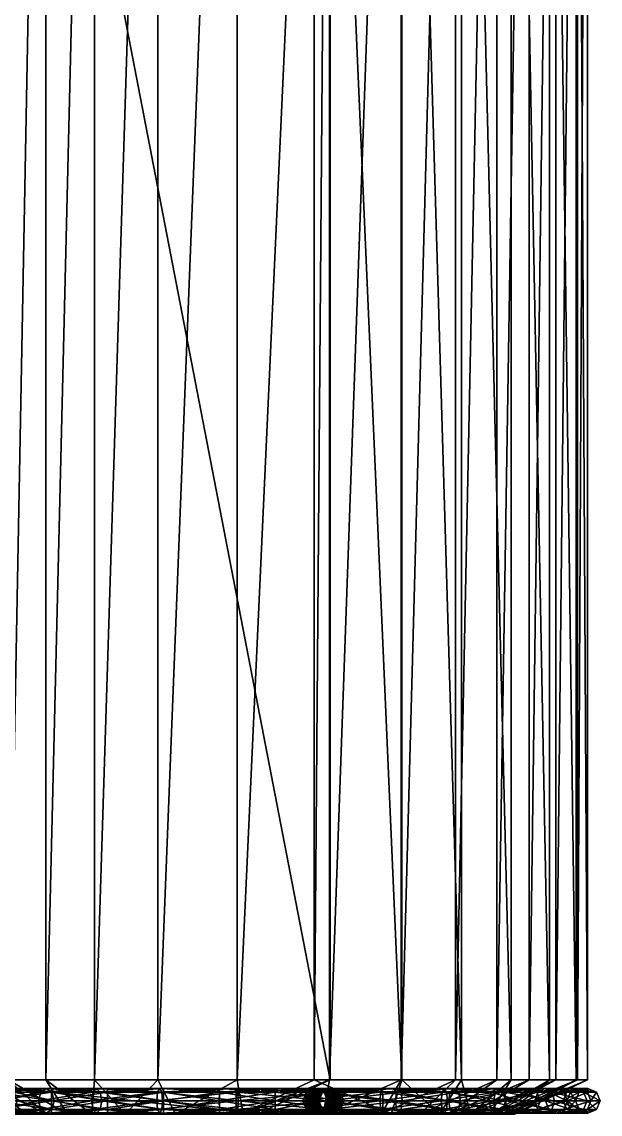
# Model space of a CAD drawing. Extents: x -356 to 628, y -543 to 194.
# Drawn here: x 433.1 to 628, y -542.5 to -174.3 of the extents above; entities that cross this region are included whole.
import ezdxf

# ---------------------------------------------------------------- set-up
doc = ezdxf.new("R2010")
doc.units = 0
doc.header["$MEASUREMENT"] = 0
doc.layers.add('Line03', color=152, linetype='Continuous')
doc.layers.add('Loft03', color=134, linetype='Continuous')

msp = doc.modelspace()

# ---------------------------------------------------------------- meshes
at = {"layer": 'Line03', "color": 5}
mesh = msp.add_polyface(dxfattribs=at)
corners = [(405.72, 190.4, -217.16), (405.84, 190.4, 166.06), (411.24, 190.4, 196.08), (418.73, 190.4, 220.02), (428.56, 190.4, 238.17), (441.23, 190.4, 251.63), (457.66, 190.4, 261.54), (478.98, 190.4, 268.6), (505.65, 190.4, 273.17), (536.79, 190.4, 273.17), (560.97, 190.4, 269), (579.27, 190.4, 261.52), (593.18, 190.4, 251.34), (604.08, 190.4, 238.79), (613.07, 190.4, 224.16), (620.44, 190.4, 209.26), (623.71, 190.4, 166.89), (619.98, 190.4, 136.33), (610.97, 190.4, 116.43), (598, 190.4, 104.13), (581.24, 190.4, 96.78), (561.18, 190.4, 92.81), (531.69, 190.4, 89.95), (537.07, 190.4, -217.19), (405.72, 148.4, -217.16), (405.84, 148.4, 166.06), (411.24, 148.4, 196.08), (418.73, 148.4, 220.02), (428.56, 148.4, 238.17), (441.23, 148.4, 251.63), (457.66, 148.4, 261.54), (478.98, 148.4, 268.6), (505.65, 148.4, 273.17), (536.79, 148.4, 273.17), (560.97, 148.4, 269), (579.27, 148.4, 261.52), (593.18, 148.4, 251.34), (604.08, 148.4, 238.79), (613.07, 148.4, 224.16), (620.44, 148.4, 209.26), (623.71, 148.4, 166.89), (619.98, 148.4, 136.33), (610.97, 148.4, 116.43), (598, 148.4, 104.13), (581.24, 148.4, 96.78), (561.18, 148.4, 92.81), (531.69, 148.4, 89.95), (537.07, 148.4, -217.19), (405.72, -530.95, -217.16), (405.84, -530.95, 166.06), (411.24, -530.95, 196.08), (418.73, -530.95, 220.02), (428.56, -530.95, 238.17), (441.23, -530.95, 251.63), (457.66, -530.95, 261.54), (478.98, -530.95, 268.6), (505.65, -530.95, 273.17), (536.79, -530.95, 273.17), (560.97, -530.95, 269), (579.27, -530.95, 261.52), (593.18, -530.95, 251.34), (604.08, -530.95, 238.79), (613.07, -530.95, 224.16), (620.44, -530.95, 209.26), (623.71, -530.95, 166.89), (619.98, -530.95, 136.33), (610.97, -530.95, 116.43), (598, -530.95, 104.13), (581.24, -530.95, 96.78), (561.18, -530.95, 92.81), (531.69, -530.95, 89.95), (537.07, -530.95, -217.19), (430.08, -542.5, -192.81), (430.2, -542.5, 163.88), (434.95, -542.5, 190.27), (441.27, -542.5, 210.49), (448.47, -542.5, 223.78), (456.67, -542.5, 232.49), (467.91, -542.5, 239.27), (484.91, -542.5, 244.9), (507.73, -542.5, 248.81), (534.71, -542.5, 248.81), (554.21, -542.5, 245.45), (567.29, -542.5, 240.1), (576.58, -542.5, 233.3), (584.38, -542.5, 224.33), (591.73, -542.5, 212.36), (596.52, -542.5, 202.69), (599.24, -542.5, 167.43), (596.26, -542.5, 142.98), (590.75, -542.5, 130.83), (584.32, -542.5, 124.73), (573.9, -542.5, 120.16), (557.63, -542.5, 116.94), (506.94, -542.5, 112.03), (512.28, -542.5, -192.82)]
mesh.append_faces([[corners[k] for k in face] for face in [(21, 10, 22, 21), (20, 17, 21, 20)]], dxfattribs={"vtx0": -1, "vtx1": -1, "vtx3": -1, "color": 5})
mesh.append_faces([[corners[k] for k in face] for face in [(94, 72, 73, 94), (94, 73, 74, 94), (94, 74, 75, 94), (94, 75, 76, 94), (94, 76, 77, 94), (94, 77, 78, 94), (94, 78, 79, 94), (94, 79, 80, 94), (93, 80, 81, 93), (93, 81, 82, 93), (93, 82, 83, 93), (93, 83, 84, 93), (93, 84, 85, 93), (93, 85, 86, 93), (93, 86, 87, 93), (93, 87, 88, 93), (93, 88, 89, 93), (92, 89, 90, 92), (22, 1, 0, 22), (22, 2, 1, 22), (22, 3, 2, 22), (22, 4, 3, 22), (22, 5, 4, 22), (22, 6, 5, 22), (22, 7, 6, 22), (22, 8, 7, 22), (22, 9, 8, 22), (22, 10, 9, 22), (21, 11, 10, 21), (21, 12, 11, 21), (21, 13, 12, 21), (21, 14, 13, 21), (21, 15, 14, 21), (21, 16, 15, 21), (21, 17, 16, 21), (20, 18, 17, 20)]], dxfattribs={"vtx0": -1, "vtx2": -1, "vtx3": -1, "color": 5})
mesh.append_faces([[corners[k] for k in face] for face in [(22, 0, 23, 22)]], dxfattribs={"vtx0": -1, "vtx3": -1, "color": 5})
mesh.append_faces([[corners[k] for k in face] for face in [(93, 94, 80, 93), (92, 93, 89, 92)]], dxfattribs={"vtx1": -1, "vtx2": -1, "vtx3": -1, "color": 5})
mesh.append_faces([[corners[k] for k in face] for face in [(0, 1, 24, 0), (1, 2, 25, 1), (2, 3, 26, 2), (3, 4, 27, 3), (4, 5, 28, 4), (5, 6, 29, 5), (6, 7, 30, 6), (7, 8, 31, 7), (8, 9, 32, 8), (9, 10, 33, 9), (10, 11, 34, 10), (11, 12, 35, 11), (12, 13, 36, 12), (13, 14, 37, 13), (14, 15, 38, 14), (15, 16, 39, 15), (16, 17, 40, 16), (17, 18, 41, 17), (18, 19, 42, 18), (19, 20, 43, 19), (20, 21, 44, 20), (21, 22, 45, 21), (22, 23, 46, 22), (23, 0, 47, 23), (24, 25, 48, 24), (25, 26, 49, 25), (26, 27, 50, 26), (27, 28, 51, 27), (28, 29, 52, 28), (29, 30, 53, 29), (30, 31, 54, 30), (31, 32, 55, 31), (32, 33, 56, 32), (33, 34, 57, 33), (34, 35, 58, 34), (35, 36, 59, 35), (36, 37, 60, 36), (37, 38, 61, 37), (38, 39, 62, 38), (39, 40, 63, 39), (40, 41, 64, 40), (41, 42, 65, 41), (42, 43, 66, 42), (43, 44, 67, 43), (44, 45, 68, 44), (45, 46, 69, 45), (46, 47, 70, 46), (47, 24, 71, 47), (48, 49, 72, 48), (49, 50, 73, 49), (50, 51, 74, 50), (51, 52, 75, 51), (52, 53, 76, 52), (53, 54, 77, 53), (54, 55, 78, 54), (55, 56, 79, 55), (56, 57, 80, 56), (57, 58, 81, 57), (58, 59, 82, 58), (59, 60, 83, 59), (60, 61, 84, 60), (61, 62, 85, 61), (62, 63, 86, 62), (63, 64, 87, 63), (64, 65, 88, 64), (65, 66, 89, 65), (66, 67, 90, 66), (67, 68, 91, 67), (68, 69, 92, 68), (69, 70, 93, 69), (70, 71, 94, 70), (71, 48, 95, 71), (91, 92, 90, 91), (19, 18, 20, 19)]], dxfattribs={"vtx1": -1, "vtx3": -1, "color": 5})
mesh.append_faces([[corners[k] for k in face] for face in [(1, 25, 24, 1), (2, 26, 25, 2), (3, 27, 26, 3), (4, 28, 27, 4), (5, 29, 28, 5), (6, 30, 29, 6), (7, 31, 30, 7), (8, 32, 31, 8), (9, 33, 32, 9), (10, 34, 33, 10), (11, 35, 34, 11), (12, 36, 35, 12), (13, 37, 36, 13), (14, 38, 37, 14), (15, 39, 38, 15), (16, 40, 39, 16), (17, 41, 40, 17), (18, 42, 41, 18), (19, 43, 42, 19), (20, 44, 43, 20), (21, 45, 44, 21), (22, 46, 45, 22), (23, 47, 46, 23), (0, 24, 47, 0), (25, 49, 48, 25), (26, 50, 49, 26), (27, 51, 50, 27), (28, 52, 51, 28), (29, 53, 52, 29), (30, 54, 53, 30), (31, 55, 54, 31), (32, 56, 55, 32), (33, 57, 56, 33), (34, 58, 57, 34), (35, 59, 58, 35), (36, 60, 59, 36), (37, 61, 60, 37), (38, 62, 61, 38), (39, 63, 62, 39), (40, 64, 63, 40), (41, 65, 64, 41), (42, 66, 65, 42), (43, 67, 66, 43), (44, 68, 67, 44), (45, 69, 68, 45), (46, 70, 69, 46), (47, 71, 70, 47), (24, 48, 71, 24), (49, 73, 72, 49), (50, 74, 73, 50), (51, 75, 74, 51), (52, 76, 75, 52), (53, 77, 76, 53), (54, 78, 77, 54), (55, 79, 78, 55), (56, 80, 79, 56), (57, 81, 80, 57), (58, 82, 81, 58), (59, 83, 82, 59), (60, 84, 83, 60), (61, 85, 84, 61), (62, 86, 85, 62), (63, 87, 86, 63), (64, 88, 87, 64), (65, 89, 88, 65), (66, 90, 89, 66), (67, 91, 90, 67), (68, 92, 91, 68), (69, 93, 92, 69), (70, 94, 93, 70), (71, 95, 94, 71), (48, 72, 95, 48), (94, 95, 72, 94)]], dxfattribs={"vtx2": -1, "vtx3": -1, "color": 5})
at = {"layer": 'Loft03'}
mesh = msp.add_polyface(dxfattribs=at)
corners = [(438.75, -538, 254.9), (425.75, -540.92, 239.25), (424.76, -538, 239.95), (439.52, -540.92, 253.94), (428.16, -542.13, 237.54), (441.38, -542.13, 251.65), (430.56, -540.92, 235.83), (443.23, -540.92, 249.35), (431.56, -538, 235.12), (444, -538, 248.39), (430.56, -535.07, 235.83), (443.23, -535.07, 249.35), (428.16, -533.86, 237.54), (441.38, -533.86, 251.65), (425.75, -535.07, 239.25), (439.52, -535.07, 253.94), (418.14, -542.13, 219.01), (420.86, -540.92, 217.89), (421.98, -538, 217.43), (420.86, -535.07, 217.89), (418.14, -533.86, 219.01), (424.25, -538, -221.63), (443.11, -540.92, -220.42), (443.11, -538, -221.63), (424.25, -540.92, -220.42), (443.11, -542.13, -217.49), (424.25, -542.13, -217.49), (443.11, -540.92, -214.57), (424.25, -540.92, -214.57), (443.11, -538, -213.36), (424.25, -538, -213.35), (443.11, -535.07, -214.57), (424.25, -535.07, -214.57), (443.11, -533.86, -217.49), (424.25, -533.86, -217.49), (443.11, -535.07, -220.42), (424.25, -535.07, -220.42), (461.97, -538, -213.36), (461.97, -535.07, -214.57)]
mesh.append_faces([[corners[k] for k in face] for face in [(0, 1, 2, 0), (0, 3, 1, 0), (3, 4, 1, 3), (3, 5, 4, 3), (5, 6, 4, 5), (5, 7, 6, 5), (7, 8, 6, 7), (7, 9, 8, 7), (9, 10, 8, 9), (9, 11, 10, 9), (11, 12, 10, 11), (11, 13, 12, 11), (13, 14, 12, 13), (13, 15, 14, 13), (15, 2, 14, 15), (15, 0, 2, 15), (1, 4, 16, 1), (4, 6, 17, 4), (6, 18, 17, 6), (6, 8, 18, 6), (8, 19, 18, 8), (8, 10, 19, 8), (10, 20, 19, 10), (10, 12, 20, 10), (21, 22, 23, 21), (21, 24, 22, 21), (24, 25, 22, 24), (24, 26, 25, 24), (26, 27, 25, 26), (26, 28, 27, 26), (28, 29, 27, 28), (28, 30, 29, 28), (30, 31, 29, 30), (30, 32, 31, 30), (32, 33, 31, 32), (32, 34, 33, 32), (34, 35, 33, 34), (34, 36, 35, 34), (36, 23, 35, 36), (36, 21, 23, 36), (27, 29, 37, 27), (29, 31, 38, 29)]], dxfattribs={"vtx3": -1})
mesh = msp.add_polyface(dxfattribs=at)
corners = [(478.62, -538, 273.06), (457.13, -540.92, 264.62), (456.62, -538, 265.73), (478.9, -540.92, 271.88), (458.34, -542.13, 261.94), (479.59, -533.86, 269.03), (457.13, -535.07, 264.62), (458.34, -533.86, 261.94), (478.9, -535.07, 271.88), (439.52, -540.92, 253.94), (438.75, -538, 254.9), (441.38, -542.13, 251.65), (443.23, -540.92, 249.35), (459.55, -540.92, 259.26), (444, -538, 248.39), (460.05, -538, 258.15), (443.23, -535.07, 249.35), (459.55, -535.07, 259.26), (441.38, -533.86, 251.65), (439.52, -535.07, 253.94), (443.11, -538, -221.63), (461.97, -540.92, -220.42), (461.97, -538, -221.64), (443.11, -540.92, -220.42), (461.97, -542.13, -217.5), (443.11, -542.13, -217.49), (461.97, -540.92, -214.57), (443.11, -540.92, -214.57), (461.97, -538, -213.36), (443.11, -538, -213.36), (461.97, -535.07, -214.57), (443.11, -535.07, -214.57), (461.97, -533.86, -217.5), (443.11, -533.86, -217.49), (461.97, -535.07, -220.42), (443.11, -535.07, -220.42), (480.83, -540.92, -220.43), (480.83, -542.13, -217.5), (480.83, -540.92, -214.58), (480.83, -538, -213.36), (480.83, -535.07, -214.58), (480.83, -533.86, -217.5), (480.83, -535.07, -220.43), (480.83, -538, -221.64)]
mesh.append_faces([[corners[k] for k in face] for face in [(0, 1, 2, 0), (3, 4, 1, 3), (5, 6, 7, 5), (8, 2, 6, 8), (2, 9, 10, 2), (2, 1, 9, 2), (1, 11, 9, 1), (1, 4, 11, 1), (4, 12, 11, 4), (4, 13, 12, 4), (13, 14, 12, 13), (13, 15, 14, 13), (15, 16, 14, 15), (15, 17, 16, 15), (17, 18, 16, 17), (17, 7, 18, 17), (7, 19, 18, 7), (7, 6, 19, 7), (6, 10, 19, 6), (6, 2, 10, 6), (20, 21, 22, 20), (20, 23, 21, 20), (23, 24, 21, 23), (23, 25, 24, 23), (25, 26, 24, 25), (25, 27, 26, 25), (27, 28, 26, 27), (29, 30, 28, 29), (31, 32, 30, 31), (31, 33, 32, 31), (33, 34, 32, 33), (33, 35, 34, 33), (35, 22, 34, 35), (35, 20, 22, 35), (22, 21, 36, 22), (21, 24, 37, 21), (24, 26, 38, 24), (26, 28, 39, 26), (28, 30, 40, 28), (30, 32, 41, 30), (32, 34, 42, 32), (34, 22, 43, 34)]], dxfattribs={"vtx3": -1})
mesh = msp.add_polyface(dxfattribs=at)
corners = [(505.3, -538, 277.66), (478.9, -540.92, 271.88), (478.62, -538, 273.06), (505.41, -540.92, 276.45), (479.59, -542.13, 269.03), (505.68, -542.13, 273.53), (480.28, -540.92, 266.18), (505.95, -535.07, 270.6), (479.59, -533.86, 269.03), (480.28, -535.07, 266.18), (505.68, -533.86, 273.53), (478.9, -535.07, 271.88), (505.41, -535.07, 276.45), (457.13, -540.92, 264.62), (458.34, -542.13, 261.94), (459.55, -540.92, 259.26), (460.05, -538, 258.15), (480.56, -538, 265), (459.55, -535.07, 259.26), (458.34, -533.86, 261.94), (457.13, -535.07, 264.62), (456.62, -538, 265.73), (461.97, -538, -221.64), (480.83, -540.92, -220.43), (480.83, -538, -221.64), (461.97, -540.92, -220.42), (480.83, -542.13, -217.5), (461.97, -542.13, -217.5), (480.83, -540.92, -214.58), (461.97, -540.92, -214.57), (480.83, -538, -213.36), (461.97, -538, -213.36), (480.83, -535.07, -214.58), (461.97, -535.07, -214.57), (480.83, -533.86, -217.5), (461.97, -533.86, -217.5), (480.83, -535.07, -220.43), (461.97, -535.07, -220.42), (499.69, -540.92, -220.43), (499.69, -538, -221.64), (499.69, -542.13, -217.5), (499.69, -540.92, -214.58), (499.68, -538, -213.37), (499.69, -535.07, -214.58), (499.69, -533.86, -217.5), (499.69, -535.07, -220.43)]
mesh.append_faces([[corners[k] for k in face] for face in [(0, 1, 2, 0), (3, 4, 1, 3), (5, 6, 4, 5), (7, 8, 9, 7), (10, 11, 8, 10), (12, 2, 11, 12), (2, 1, 13, 2), (1, 4, 14, 1), (4, 15, 14, 4), (4, 6, 15, 4), (6, 16, 15, 6), (6, 17, 16, 6), (17, 18, 16, 17), (17, 9, 18, 17), (9, 19, 18, 9), (9, 8, 19, 9), (8, 11, 20, 8), (11, 2, 21, 11), (22, 23, 24, 22), (25, 26, 23, 25), (27, 28, 26, 27), (29, 30, 28, 29), (31, 32, 30, 31), (33, 34, 32, 33), (35, 36, 34, 35), (37, 24, 36, 37), (24, 38, 39, 24), (24, 23, 38, 24), (23, 40, 38, 23), (23, 26, 40, 23), (26, 41, 40, 26), (26, 28, 41, 26), (28, 42, 41, 28), (28, 30, 42, 28), (30, 43, 42, 30), (30, 32, 43, 30), (32, 44, 43, 32), (32, 34, 44, 32), (34, 45, 44, 34), (34, 36, 45, 34), (36, 39, 45, 36), (36, 24, 39, 36)]], dxfattribs={"vtx3": -1})
mesh = msp.add_polyface(dxfattribs=at)
corners = [(536.42, -538, 277.67), (505.41, -540.92, 276.45), (505.3, -538, 277.66), (536.32, -540.92, 276.45), (505.68, -542.13, 273.53), (536.09, -542.13, 273.53), (505.95, -540.92, 270.6), (535.85, -540.92, 270.6), (506.06, -538, 269.39), (535.76, -538, 269.39), (505.95, -535.07, 270.6), (535.85, -535.07, 270.6), (505.68, -533.86, 273.53), (536.09, -533.86, 273.53), (505.41, -535.07, 276.45), (536.32, -535.07, 276.45), (478.9, -540.92, 271.88), (479.59, -542.13, 269.03), (480.28, -540.92, 266.18), (480.56, -538, 265), (480.28, -535.07, 266.18), (479.59, -533.86, 269.03), (478.9, -535.07, 271.88), (478.62, -538, 273.06), (499.69, -538, -221.64), (518.54, -540.92, -220.43), (518.54, -538, -221.65), (499.69, -540.92, -220.43), (518.54, -542.13, -217.51), (499.69, -542.13, -217.5), (518.54, -540.92, -214.58), (499.69, -540.92, -214.58), (518.54, -538, -213.37), (499.68, -538, -213.37), (518.54, -535.07, -214.58), (499.69, -535.07, -214.58), (518.54, -533.86, -217.51), (499.69, -533.86, -217.5), (518.54, -535.07, -220.43), (499.69, -535.07, -220.43), (540.38, -540.92, -220.44), (537.4, -542.13, -217.51), (534.43, -540.92, -214.58), (533.19, -538, -213.37), (534.43, -535.07, -214.58), (537.4, -533.86, -217.51), (540.38, -535.07, -220.44), (541.61, -538, -221.65)]
mesh.append_faces([[corners[k] for k in face] for face in [(0, 1, 2, 0), (3, 4, 1, 3), (5, 6, 4, 5), (7, 8, 6, 7), (9, 10, 8, 9), (11, 12, 10, 11), (13, 14, 12, 13), (15, 2, 14, 15), (2, 1, 16, 2), (1, 4, 17, 1), (4, 6, 18, 4), (6, 19, 18, 6), (6, 8, 19, 6), (8, 20, 19, 8), (8, 10, 20, 8), (10, 12, 21, 10), (12, 14, 22, 12), (14, 2, 23, 14), (24, 25, 26, 24), (24, 27, 25, 24), (27, 28, 25, 27), (27, 29, 28, 27), (29, 30, 28, 29), (29, 31, 30, 29), (31, 32, 30, 31), (31, 33, 32, 31), (33, 34, 32, 33), (33, 35, 34, 33), (35, 36, 34, 35), (35, 37, 36, 35), (37, 38, 36, 37), (37, 39, 38, 37), (39, 26, 38, 39), (39, 24, 26, 39), (26, 25, 40, 26), (25, 28, 41, 25), (28, 30, 42, 28), (30, 32, 43, 30), (32, 34, 44, 32), (34, 36, 45, 34), (36, 38, 46, 36), (38, 26, 47, 38)]], dxfattribs={"vtx3": -1})
mesh = msp.add_polyface(dxfattribs=at)
corners = [(531.73, -538, -129.79), (532.17, -535.07, -85.87), (530.96, -538, -85.89), (532.94, -535.07, -129.77), (532.17, -540.92, -85.87), (530.19, -538, -41.99), (531.4, -540.92, -41.97), (531.4, -535.07, -41.97), (529.42, -538, 1.9), (530.63, -540.92, 1.93), (530.63, -535.07, 1.93), (533.56, -533.86, 1.98), (533.56, -542.13, 1.98), (529.86, -540.92, 45.82), (528.65, -538, 45.8), (529.86, -535.07, 45.82), (532.79, -533.86, 45.87), (532.79, -542.13, 45.87), (529.07, -540.92, 92.46), (532.02, -542.13, 89.77), (527.85, -538, 93.58), (529.07, -535.07, 92.46), (532.02, -533.86, 89.77), (536.42, -538, 277.67), (536.32, -540.92, 276.45), (505.41, -540.92, 276.45), (536.09, -542.13, 273.53), (505.68, -542.13, 273.53), (535.85, -540.92, 270.6), (505.95, -540.92, 270.6), (535.76, -538, 269.39), (506.06, -538, 269.39), (535.85, -535.07, 270.6), (505.95, -535.07, 270.6), (536.09, -533.86, 273.53), (505.68, -533.86, 273.53), (536.32, -535.07, 276.45), (505.41, -535.07, 276.45), (505.3, -538, 277.66), (518.54, -538, -221.65), (540.38, -540.92, -220.44), (541.61, -538, -221.65), (518.54, -540.92, -220.43), (537.4, -542.13, -217.51), (518.54, -542.13, -217.51), (534.43, -540.92, -214.58), (518.54, -540.92, -214.58), (533.19, -538, -213.37), (518.54, -538, -213.37), (534.43, -535.07, -214.58), (518.54, -535.07, -214.58), (537.4, -533.86, -217.51), (518.54, -533.86, -217.51), (540.38, -535.07, -220.44), (518.54, -535.07, -220.43)]
mesh.append_faces([[corners[k] for k in face] for face in [(0, 1, 2, 0), (0, 3, 1, 0), (4, 5, 6, 4), (4, 2, 5, 4), (2, 7, 5, 2), (2, 1, 7, 2), (6, 8, 9, 6), (6, 5, 8, 6), (5, 10, 8, 5), (5, 7, 10, 5), (7, 11, 10, 7), (12, 9, 13, 12), (9, 14, 13, 9), (9, 8, 14, 9), (8, 15, 14, 8), (8, 10, 15, 8), (10, 16, 15, 10), (10, 11, 16, 10), (17, 18, 19, 17), (17, 13, 18, 17), (13, 20, 18, 13), (13, 14, 20, 13), (14, 21, 20, 14), (14, 15, 21, 14), (15, 22, 21, 15), (15, 16, 22, 15), (23, 24, 25, 23), (24, 26, 27, 24), (26, 28, 29, 26), (28, 30, 31, 28), (30, 32, 33, 30), (32, 34, 35, 32), (34, 36, 37, 34), (36, 23, 38, 36), (39, 40, 41, 39), (42, 43, 40, 42), (44, 45, 43, 44), (46, 47, 45, 46), (48, 49, 47, 48), (50, 51, 49, 50), (52, 53, 51, 52), (54, 41, 53, 54)]], dxfattribs={"vtx3": -1})
mesh = msp.add_polyface(dxfattribs=at)
corners = [(534.43, -540.92, -214.58), (532.5, -538, -173.69), (533.71, -540.92, -173.66), (533.19, -538, -213.37), (533.71, -535.07, -173.66), (534.43, -535.07, -214.58), (536.63, -533.86, -173.61), (536.63, -542.13, -173.61), (532.94, -540.92, -129.77), (535.86, -542.13, -129.72), (531.73, -538, -129.79), (532.94, -535.07, -129.77), (535.86, -533.86, -129.72), (532.17, -540.92, -85.87), (535.09, -542.13, -85.82), (530.96, -538, -85.89), (535.09, -533.86, -85.82), (532.17, -535.07, -85.87), (531.4, -540.92, -41.97), (534.33, -542.13, -41.92), (534.33, -533.86, -41.92), (531.4, -535.07, -41.97), (537.25, -535.07, -41.87), (537.25, -540.92, -41.87), (533.56, -542.13, 1.98), (530.63, -540.92, 1.93), (533.56, -533.86, 1.98), (536.48, -535.07, 2.03), (536.48, -540.92, 2.03), (532.79, -542.13, 45.87), (535.71, -540.92, 45.93), (529.86, -540.92, 45.82), (535.71, -535.07, 45.93), (532.79, -533.86, 45.87), (532.02, -542.13, 89.77), (534.97, -540.92, 87.08), (534.97, -535.07, 87.08), (532.02, -533.86, 89.77), (536.19, -538, 85.97), (529.07, -540.92, 92.46), (527.85, -538, 93.58), (553.86, -538, 95.95), (529.07, -535.07, 92.46), (554.01, -535.07, 94.75)]
mesh.append_faces([[corners[k] for k in face] for face in [(0, 1, 2, 0), (0, 3, 1, 0), (3, 4, 1, 3), (3, 5, 4, 3), (5, 6, 4, 5), (7, 8, 9, 7), (7, 2, 8, 7), (2, 10, 8, 2), (2, 1, 10, 2), (1, 11, 10, 1), (1, 4, 11, 1), (4, 12, 11, 4), (4, 6, 12, 4), (9, 13, 14, 9), (9, 8, 13, 9), (8, 15, 13, 8), (8, 10, 15, 8), (11, 16, 17, 11), (11, 12, 16, 11), (14, 18, 19, 14), (14, 13, 18, 14), (17, 20, 21, 17), (17, 16, 20, 17), (16, 22, 20, 16), (23, 19, 24, 23), (19, 25, 24, 19), (19, 18, 25, 19), (21, 20, 26, 21), (20, 27, 26, 20), (20, 22, 27, 20), (28, 29, 30, 28), (28, 24, 29, 28), (24, 31, 29, 24), (26, 32, 33, 26), (26, 27, 32, 26), (30, 34, 35, 30), (30, 29, 34, 30), (33, 36, 37, 33), (33, 32, 36, 33), (32, 38, 36, 32), (39, 40, 41, 39), (40, 42, 43, 40)]], dxfattribs={"vtx3": -1})
mesh = msp.add_polyface(dxfattribs=at)
corners = [(541.61, -538, -221.65), (539.56, -540.92, -173.56), (540.77, -538, -173.54), (540.38, -540.92, -220.44), (540.38, -535.07, -220.44), (539.56, -535.07, -173.56), (538.79, -540.92, -129.66), (540, -538, -129.64), (538.79, -535.07, -129.66), (536.19, -538, 85.97), (554.72, -540.92, 88.93), (554.87, -538, 87.73), (534.97, -540.92, 87.08), (554.37, -542.13, 91.84), (532.02, -542.13, 89.77), (554.01, -540.92, 94.75), (529.07, -540.92, 92.46), (553.86, -538, 95.95), (527.85, -538, 93.58), (554.01, -535.07, 94.75), (529.07, -535.07, 92.46), (554.37, -533.86, 91.84), (532.02, -533.86, 89.77), (554.72, -535.07, 88.93), (534.97, -535.07, 87.08), (576.28, -540.92, 92.94), (575.51, -542.13, 95.78), (574.73, -540.92, 98.62), (574.41, -538, 99.79), (574.73, -535.07, 98.62), (575.51, -533.86, 95.78), (576.28, -535.07, 92.94), (576.6, -538, 91.77), (561.28, -538, 273.43), (536.32, -540.92, 276.45), (536.42, -538, 277.67), (560.95, -540.92, 272.25), (536.09, -542.13, 273.53), (560.16, -542.13, 269.42), (535.85, -540.92, 270.6), (559.36, -540.92, 266.58), (535.76, -538, 269.39), (559.03, -538, 265.41), (535.85, -535.07, 270.6), (559.36, -535.07, 266.58), (536.09, -533.86, 273.53), (560.16, -533.86, 269.42), (536.32, -535.07, 276.45), (560.95, -535.07, 272.25)]
mesh.append_faces([[corners[k] for k in face] for face in [(0, 1, 2, 0), (0, 3, 1, 0), (4, 2, 5, 4), (4, 0, 2, 4), (2, 6, 7, 2), (2, 1, 6, 2), (5, 7, 8, 5), (5, 2, 7, 5), (9, 10, 11, 9), (9, 12, 10, 9), (12, 13, 10, 12), (14, 15, 13, 14), (16, 17, 15, 16), (18, 19, 17, 18), (20, 21, 19, 20), (22, 23, 21, 22), (24, 11, 23, 24), (24, 9, 11, 24), (11, 10, 25, 11), (10, 13, 26, 10), (13, 15, 27, 13), (15, 17, 28, 15), (17, 19, 29, 17), (19, 21, 30, 19), (21, 23, 31, 21), (23, 11, 32, 23), (33, 34, 35, 33), (33, 36, 34, 33), (36, 37, 34, 36), (36, 38, 37, 36), (38, 39, 37, 38), (38, 40, 39, 38), (40, 41, 39, 40), (40, 42, 41, 40), (42, 43, 41, 42), (42, 44, 43, 42), (44, 45, 43, 44), (44, 46, 45, 44), (46, 47, 45, 46), (46, 48, 47, 46), (48, 35, 47, 48), (48, 33, 35, 48)]], dxfattribs={"vtx3": -1})
mesh = msp.add_polyface(dxfattribs=at)
corners = [(540.38, -540.92, -220.44), (536.63, -542.13, -173.61), (539.56, -540.92, -173.56), (537.4, -542.13, -217.51), (533.71, -540.92, -173.66), (534.43, -540.92, -214.58), (534.43, -535.07, -214.58), (537.4, -533.86, -217.51), (536.63, -533.86, -173.61), (539.56, -535.07, -173.56), (540.38, -535.07, -220.44), (535.86, -542.13, -129.72), (538.79, -540.92, -129.66), (538.79, -535.07, -129.66), (535.86, -533.86, -129.72), (540, -538, -129.64), (538.02, -540.92, -85.77), (539.23, -538, -85.75), (535.09, -542.13, -85.82), (538.02, -535.07, -85.77), (535.09, -533.86, -85.82), (537.25, -540.92, -41.87), (538.46, -538, -41.85), (534.33, -542.13, -41.92), (537.25, -535.07, -41.87), (536.48, -540.92, 2.03), (537.69, -538, 2.05), (533.56, -542.13, 1.98), (536.48, -535.07, 2.03), (535.71, -540.92, 45.93), (536.92, -538, 45.95), (535.71, -535.07, 45.93), (534.97, -540.92, 87.08), (536.19, -538, 85.97), (532.02, -542.13, 89.77), (554.37, -542.13, 91.84), (529.07, -540.92, 92.46), (554.01, -540.92, 94.75), (529.07, -535.07, 92.46), (532.02, -533.86, 89.77), (554.37, -533.86, 91.84), (534.97, -535.07, 87.08), (554.72, -535.07, 88.93)]
mesh.append_faces([[corners[k] for k in face] for face in [(0, 1, 2, 0), (0, 3, 1, 0), (3, 4, 1, 3), (3, 5, 4, 3), (6, 7, 8, 6), (7, 9, 8, 7), (7, 10, 9, 7), (2, 11, 12, 2), (2, 1, 11, 2), (8, 13, 14, 8), (8, 9, 13, 8), (15, 16, 17, 15), (15, 12, 16, 15), (12, 18, 16, 12), (12, 11, 18, 12), (14, 19, 20, 14), (14, 13, 19, 14), (13, 17, 19, 13), (13, 15, 17, 13), (17, 21, 22, 17), (17, 16, 21, 17), (16, 23, 21, 16), (16, 18, 23, 16), (20, 19, 24, 20), (19, 22, 24, 19), (19, 17, 22, 19), (22, 25, 26, 22), (22, 21, 25, 22), (21, 27, 25, 21), (24, 26, 28, 24), (24, 22, 26, 24), (26, 29, 30, 26), (26, 25, 29, 26), (28, 30, 31, 28), (28, 26, 30, 28), (30, 32, 33, 30), (30, 29, 32, 30), (31, 30, 33, 31), (32, 34, 35, 32), (34, 36, 37, 34), (38, 39, 40, 38), (39, 41, 42, 39)]], dxfattribs={"vtx3": -1})
mesh = msp.add_polyface(dxfattribs=at)
corners = [(554.87, -538, 87.73), (576.28, -540.92, 92.94), (576.6, -538, 91.77), (554.72, -540.92, 88.93), (575.51, -542.13, 95.78), (554.37, -542.13, 91.84), (574.73, -540.92, 98.62), (554.01, -540.92, 94.75), (574.41, -538, 99.79), (553.86, -538, 95.95), (574.73, -535.07, 98.62), (554.01, -535.07, 94.75), (575.51, -533.86, 95.78), (554.37, -533.86, 91.84), (576.28, -535.07, 92.94), (554.72, -535.07, 88.93), (595.75, -540.92, 100.92), (594.23, -542.13, 103.47), (592.72, -540.92, 106.02), (592.09, -538, 107.08), (592.72, -535.07, 106.02), (594.23, -533.86, 103.47), (595.75, -535.07, 100.92), (596.38, -538, 99.87), (593.33, -542.13, 251.38), (577.47, -540.92, 259.25), (578.9, -542.13, 261.82), (591.33, -540.92, 249.22), (576.87, -538, 258.18), (590.5, -538, 248.32), (577.47, -535.07, 259.25), (591.33, -535.07, 249.22), (578.9, -533.86, 261.82), (580.92, -538, 265.47), (560.95, -540.92, 272.25), (561.28, -538, 273.43), (580.33, -540.92, 264.4), (560.16, -542.13, 269.42), (559.36, -540.92, 266.58), (559.03, -538, 265.41), (559.36, -535.07, 266.58), (560.16, -533.86, 269.42), (560.95, -535.07, 272.25), (580.33, -535.07, 264.4)]
mesh.append_faces([[corners[k] for k in face] for face in [(0, 1, 2, 0), (3, 4, 1, 3), (5, 6, 4, 5), (7, 8, 6, 7), (9, 10, 8, 9), (11, 12, 10, 11), (13, 14, 12, 13), (15, 2, 14, 15), (2, 1, 16, 2), (1, 17, 16, 1), (1, 4, 17, 1), (4, 18, 17, 4), (4, 6, 18, 4), (6, 19, 18, 6), (6, 8, 19, 6), (8, 20, 19, 8), (8, 10, 20, 8), (10, 21, 20, 10), (10, 12, 21, 10), (12, 22, 21, 12), (12, 14, 22, 12), (14, 2, 23, 14), (24, 25, 26, 24), (27, 28, 25, 27), (29, 30, 28, 29), (31, 32, 30, 31), (33, 34, 35, 33), (33, 36, 34, 33), (36, 37, 34, 36), (36, 26, 37, 36), (26, 38, 37, 26), (26, 25, 38, 26), (25, 39, 38, 25), (25, 28, 39, 25), (28, 40, 39, 28), (28, 30, 40, 28), (30, 41, 40, 30), (30, 32, 41, 30), (32, 42, 41, 32), (32, 43, 42, 32), (43, 35, 42, 43), (43, 33, 35, 43)]], dxfattribs={"vtx3": -1})
mesh = msp.add_polyface(dxfattribs=at)
corners = [(576.6, -538, 91.77), (595.75, -540.92, 100.92), (596.38, -538, 99.87), (576.28, -535.07, 92.94), (595.75, -535.07, 100.92), (611.7, -540.92, 114.97), (609.34, -542.13, 116.78), (594.23, -542.13, 103.47), (606.98, -540.92, 118.6), (592.72, -540.92, 106.02), (606, -538, 119.36), (592.09, -538, 107.08), (606.98, -535.07, 118.6), (592.72, -535.07, 106.02), (609.34, -533.86, 116.78), (594.23, -533.86, 103.47), (611.7, -535.07, 114.97), (612.68, -538, 114.21), (607.82, -538, 241.14), (595.33, -540.92, 253.54), (596.16, -538, 254.43), (606.84, -540.92, 240.43), (593.33, -542.13, 251.38), (604.46, -542.13, 238.71), (591.33, -540.92, 249.22), (602.08, -540.92, 236.99), (590.5, -538, 248.32), (601.09, -538, 236.27), (591.33, -535.07, 249.22), (602.08, -535.07, 236.99), (593.33, -533.86, 251.38), (604.46, -533.86, 238.71), (595.33, -535.07, 253.54), (606.84, -535.07, 240.43), (580.33, -540.92, 264.4), (580.92, -538, 265.47), (578.9, -542.13, 261.82), (577.47, -540.92, 259.25), (576.87, -538, 258.18), (577.47, -535.07, 259.25), (578.9, -533.86, 261.82), (580.33, -535.07, 264.4)]
mesh.append_faces([[corners[k] for k in face] for face in [(0, 1, 2, 0), (3, 2, 4, 3), (2, 1, 5, 2), (1, 6, 5, 1), (1, 7, 6, 1), (7, 8, 6, 7), (7, 9, 8, 7), (9, 10, 8, 9), (9, 11, 10, 9), (11, 12, 10, 11), (11, 13, 12, 11), (13, 14, 12, 13), (13, 15, 14, 13), (15, 16, 14, 15), (15, 4, 16, 15), (4, 2, 17, 4), (18, 19, 20, 18), (21, 22, 19, 21), (21, 23, 22, 21), (23, 24, 22, 23), (23, 25, 24, 23), (25, 26, 24, 25), (25, 27, 26, 25), (27, 28, 26, 27), (27, 29, 28, 27), (29, 30, 28, 29), (29, 31, 30, 29), (31, 32, 30, 31), (31, 33, 32, 31), (33, 20, 32, 33), (20, 34, 35, 20), (20, 19, 34, 20), (19, 36, 34, 19), (19, 22, 36, 19), (22, 24, 37, 22), (24, 26, 38, 24), (26, 28, 39, 26), (28, 30, 40, 28), (30, 41, 40, 30), (30, 32, 41, 30), (32, 35, 41, 32), (32, 20, 35, 32)]], dxfattribs={"vtx3": -1})
mesh = msp.add_polyface(dxfattribs=at)
corners = [(596.38, -538, 99.87), (611.7, -540.92, 114.97), (612.68, -538, 114.21), (595.75, -535.07, 100.92), (611.7, -535.07, 114.97), (622.46, -540.92, 136.75), (619.62, -542.13, 137.59), (609.34, -542.13, 116.78), (616.78, -540.92, 138.44), (606.98, -540.92, 118.6), (615.6, -538, 138.78), (606, -538, 119.36), (616.78, -535.07, 138.44), (606.98, -535.07, 118.6), (619.62, -533.86, 137.59), (609.34, -533.86, 116.78), (622.46, -535.07, 136.75), (623.64, -538, 136.4), (619.7, -538, 167.87), (620.92, -535.07, 167.84), (620.86, -542.13, 209.2), (610.72, -540.92, 223.05), (613.3, -542.13, 224.44), (618.01, -540.92, 208.35), (609.65, -538, 222.47), (616.82, -538, 208), (610.72, -535.07, 223.05), (618.01, -535.07, 208.35), (613.3, -533.86, 224.44), (616.94, -538, 226.41), (606.84, -540.92, 240.43), (607.82, -538, 241.14), (615.87, -540.92, 225.83), (604.46, -542.13, 238.71), (602.08, -540.92, 236.99), (601.09, -538, 236.27), (602.08, -535.07, 236.99), (604.46, -533.86, 238.71), (606.84, -535.07, 240.43), (615.87, -535.07, 225.83), (595.33, -540.92, 253.54), (596.16, -538, 254.43)]
mesh.append_faces([[corners[k] for k in face] for face in [(0, 1, 2, 0), (3, 2, 4, 3), (2, 1, 5, 2), (1, 6, 5, 1), (1, 7, 6, 1), (7, 8, 6, 7), (7, 9, 8, 7), (9, 10, 8, 9), (9, 11, 10, 9), (11, 12, 10, 11), (11, 13, 12, 11), (13, 14, 12, 13), (13, 15, 14, 13), (15, 16, 14, 15), (15, 4, 16, 15), (4, 2, 17, 4), (8, 10, 18, 8), (10, 12, 19, 10), (20, 21, 22, 20), (23, 24, 21, 23), (23, 25, 24, 23), (25, 26, 24, 25), (25, 27, 26, 25), (27, 28, 26, 27), (29, 30, 31, 29), (29, 32, 30, 29), (32, 33, 30, 32), (32, 22, 33, 32), (22, 34, 33, 22), (22, 21, 34, 22), (21, 35, 34, 21), (21, 24, 35, 21), (24, 36, 35, 24), (24, 26, 36, 24), (26, 37, 36, 26), (26, 28, 37, 26), (28, 38, 37, 28), (28, 39, 38, 28), (39, 31, 38, 39), (39, 29, 31, 39), (31, 30, 40, 31), (38, 31, 41, 38)]], dxfattribs={"vtx3": -1})
mesh = msp.add_polyface(dxfattribs=at)
corners = [(612.68, -538, 114.21), (622.46, -540.92, 136.75), (623.64, -538, 136.4), (611.7, -535.07, 114.97), (622.46, -535.07, 136.75), (626.8, -540.92, 167.71), (628.02, -538, 167.68), (623.86, -542.13, 167.78), (619.62, -542.13, 137.59), (620.92, -540.92, 167.84), (616.78, -540.92, 138.44), (619.7, -538, 167.87), (615.6, -538, 138.78), (620.92, -535.07, 167.84), (616.78, -535.07, 138.44), (623.86, -533.86, 167.78), (619.62, -533.86, 137.59), (626.8, -535.07, 167.71), (623.72, -540.92, 210.06), (624.9, -538, 210.41), (620.86, -542.13, 209.2), (618.01, -540.92, 208.35), (616.82, -538, 208), (618.01, -535.07, 208.35), (620.86, -533.86, 209.2), (623.72, -535.07, 210.06), (615.87, -540.92, 225.83), (616.94, -538, 226.41), (613.3, -542.13, 224.44), (610.72, -540.92, 223.05), (613.3, -533.86, 224.44), (615.87, -535.07, 225.83)]
mesh.append_faces([[corners[k] for k in face] for face in [(0, 1, 2, 0), (3, 2, 4, 3), (2, 5, 6, 2), (2, 1, 5, 2), (1, 7, 5, 1), (1, 8, 7, 1), (8, 9, 7, 8), (8, 10, 9, 8), (10, 11, 9, 10), (12, 13, 11, 12), (14, 15, 13, 14), (14, 16, 15, 14), (16, 17, 15, 16), (16, 4, 17, 16), (4, 6, 17, 4), (4, 2, 6, 4), (6, 18, 19, 6), (6, 5, 18, 6), (5, 20, 18, 5), (5, 7, 20, 5), (7, 21, 20, 7), (7, 9, 21, 7), (9, 22, 21, 9), (9, 11, 22, 9), (11, 23, 22, 11), (11, 13, 23, 11), (13, 24, 23, 13), (13, 15, 24, 13), (15, 25, 24, 15), (15, 17, 25, 15), (17, 19, 25, 17), (17, 6, 19, 17), (19, 26, 27, 19), (19, 18, 26, 19), (18, 28, 26, 18), (18, 20, 28, 18), (20, 21, 29, 20), (23, 24, 30, 23), (24, 31, 30, 24), (24, 25, 31, 24), (25, 27, 31, 25), (25, 19, 27, 25)]], dxfattribs={"vtx3": -1})

doc.saveas('drawing.dxf')
